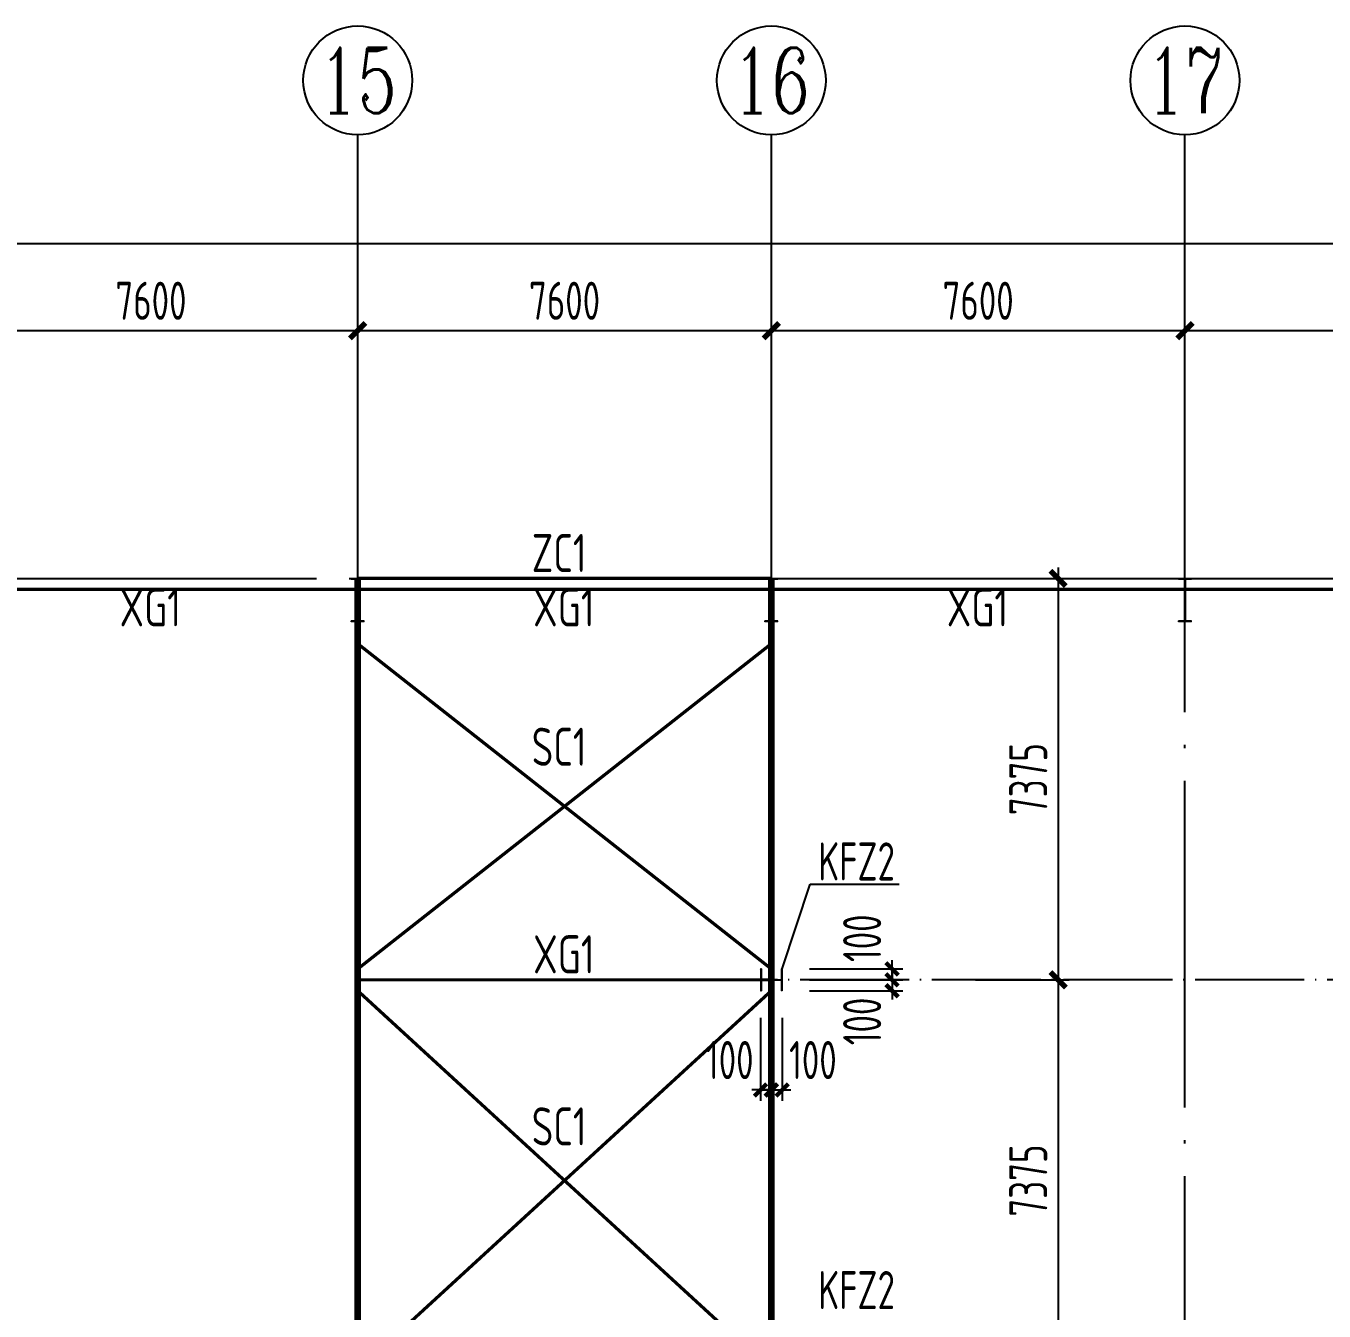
# Model space of a CAD drawing. Extents: x -3102990 to -851544, y -5293060 to -2540151.
# Drawn here: x -1956785 to -1944859, y -2644542 to -2632736 of the extents above; entities that cross this region are included whole.
import ezdxf
from ezdxf.enums import TextEntityAlignment as Align

# ---------------------------------------------------------------- set-up
doc = ezdxf.new("R2010")
doc.units = 0
doc.header["$LTSCALE"] = 1000
doc.header["$PDMODE"] = 1
for name, pattern in [('2', [16, 12.5, -1.5, 0.5, -1.5]), ('DASH', [0.35, 0.25, -0.1]), ('DOTE', [2.42, 2, -0.2, 0.02, -0.2])]:
    doc.linetypes.add(name, pattern=pattern)
doc.layers.get('0').update_dxf_attribs({"linetype": 'CONTINUOUS'})
doc.layers.get('Defpoints').update_dxf_attribs({"linetype": 'CONTINUOUS'})
for name, color, linetype in [('AXIS', 253, 'DOTE'), ('COLU', 7, 'CONTINUOUS'), ('DIM', 3, 'CONTINUOUS'), ('NUM', 7, 'CONTINUOUS'), ('REIN', 1, 'CONTINUOUS'), ('TEXT', 7, 'CONTINUOUS')]:
    doc.layers.add(name, color=color, linetype=linetype)
doc.styles.add('TSSD_Axis', font='Complex.shx', dxfattribs={"width": 0.7, "bigfont": 'hztxt.shx'})
doc.styles.add('TSSD_Dimension', font='tssdeng.shx', dxfattribs={"width": 0.7, "bigfont": 'Hztxt.shx'})
doc.styles.add('TSSD_Rein', font='Tssdeng.shx', dxfattribs={"width": 0.75, "bigfont": 'hztxt.shx'})
doc.dimstyles.new('TSSD_100_100$0', dxfattribs={"dimtxt": 350, "dimasz": 80, "dimexe": 100, "dimexo": 250, "dimgap": 100, "dimtad": 1, "dimdec": 0, "dimzin": 0, "dimdsep": 46, "dimtxsty": 'TSSD_Dimension', "dimblk": 'ARCHTICK', "dimcen": 0, "dimdle": 100, "dimclrd": 3, "dimclre": 3, "dimclrt": 7, "dimadec": 0, "dimazin": 0, "dimtfac": 1, "dimtdec": 0, "dimtix": 1, "dimtmove": 2, "dimatfit": 3, "dimldrblk": 'ARCHTICK', "dimfxl": 100, "dimtolj": 1, "dimtzin": 0, "dimarcsym": 0})
doc.dimstyles.new('TSSD_200_100', dxfattribs={"dimtxt": 350, "dimasz": 100, "dimexe": 100, "dimexo": 250, "dimgap": 100, "dimtad": 1, "dimdec": 0, "dimlfac": 2, "dimzin": 0, "dimdsep": 46, "dimtxsty": 'TSSD_Dimension', "dimblk": 'ARCHTICK', "dimcen": 0, "dimdle": 100, "dimclrt": 7, "dimadec": 0, "dimazin": 0, "dimtfac": 1, "dimtdec": 0, "dimtix": 1, "dimtmove": 2, "dimatfit": 3, "dimfxl": 1, "dimtolj": 1, "dimtzin": 0, "dimarcsym": 0})

# ---------------------------------------------------------------- blocks, each defined once
blk = doc.blocks.new('ts_axno')
at = {"color": 0, "linetype": 'ByBlock', "lineweight": -2}
blk.add_circle((0, 0), 0.5, dxfattribs=at)
at = {"color": 0, "linetype": 'ByBlock', "lineweight": -2, "style": 'TSSD_Axis', "width": 0.7}
blk.add_attdef('A', text='', height=0.6, dxfattribs=at).set_placement((0, 0), align=Align.MIDDLE_CENTER)
blk = doc.blocks.new('_ArchTick')
at = {"color": 0, "const_width": 0.5}
blk.add_lwpolyline([(-0.71, -0.71), (0.71, 0.71)], dxfattribs=at)
blk = doc.blocks.new('*D1451')
at = {"layer": 'Defpoints', "color": 0, "ltscale": 1.5}
for p in [(-1946137, -2635536), (-1946137, -2636811), (-1942337, -2636811)]:
    blk.add_point(p, dxfattribs=at)
at = {"layer": 'DIM', "color": 0, "lineweight": -2, "ltscale": 1.5}
for p, q in [((-1942237, -2635536), (-1946237, -2635536)), ((-1946137, -2636561), (-1946137, -2635436)), ((-1942337, -2636561), (-1942337, -2635436))]:
    blk.add_line(p, q, dxfattribs=at)
at = {"layer": 'DIM', "color": 0, "lineweight": -2, "ltscale": 1.5, "xscale": 100, "yscale": 100, "zscale": 100, "rotation": 180}
blk.add_blockref('_ArchTick', (-1946137, -2635536), dxfattribs=at)
at = {"layer": 'DIM', "color": 0, "lineweight": -2, "ltscale": 1.5, "xscale": 100, "yscale": 100, "zscale": 100}
blk.add_blockref('_ArchTick', (-1942337, -2635536), dxfattribs=at)
at = {"layer": 'DIM', "color": 7, "ltscale": 1.5, "insert": (-1944237, -2635261), "char_height": 350, "attachment_point": 5, "style": 'TSSD_Dimension'}
blk.add_mtext('\\A1;7600', dxfattribs=at)
blk = doc.blocks.new('*D1452')
at = {"layer": 'Defpoints', "color": 0, "ltscale": 1.5}
for p in [(-1949937, -2635536), (-1949937, -2636811), (-1946137, -2636811)]:
    blk.add_point(p, dxfattribs=at)
at = {"layer": 'DIM', "color": 0, "lineweight": -2, "ltscale": 1.5}
for p, q in [((-1946037, -2635536), (-1950037, -2635536)), ((-1949937, -2636561), (-1949937, -2635436)), ((-1946137, -2636561), (-1946137, -2635436))]:
    blk.add_line(p, q, dxfattribs=at)
at = {"layer": 'DIM', "color": 0, "lineweight": -2, "ltscale": 1.5, "xscale": 100, "yscale": 100, "zscale": 100, "rotation": 180}
blk.add_blockref('_ArchTick', (-1949937, -2635536), dxfattribs=at)
at = {"layer": 'DIM', "color": 0, "lineweight": -2, "ltscale": 1.5, "xscale": 100, "yscale": 100, "zscale": 100}
blk.add_blockref('_ArchTick', (-1946137, -2635536), dxfattribs=at)
at = {"layer": 'DIM', "color": 7, "ltscale": 1.5, "insert": (-1948037, -2635261), "char_height": 350, "attachment_point": 5, "style": 'TSSD_Dimension'}
blk.add_mtext('\\A1;7600', dxfattribs=at)
blk = doc.blocks.new('*D1453')
at = {"layer": 'Defpoints', "color": 0, "ltscale": 1.5}
for p in [(-1953737, -2635536), (-1953737, -2636811), (-1949937, -2636811)]:
    blk.add_point(p, dxfattribs=at)
at = {"layer": 'DIM', "color": 0, "lineweight": -2, "ltscale": 1.5}
for p, q in [((-1949837, -2635536), (-1953837, -2635536)), ((-1953737, -2636561), (-1953737, -2635436)), ((-1949937, -2636561), (-1949937, -2635436))]:
    blk.add_line(p, q, dxfattribs=at)
at = {"layer": 'DIM', "color": 0, "lineweight": -2, "ltscale": 1.5, "xscale": 100, "yscale": 100, "zscale": 100, "rotation": 180}
blk.add_blockref('_ArchTick', (-1953737, -2635536), dxfattribs=at)
at = {"layer": 'DIM', "color": 0, "lineweight": -2, "ltscale": 1.5, "xscale": 100, "yscale": 100, "zscale": 100}
blk.add_blockref('_ArchTick', (-1949937, -2635536), dxfattribs=at)
at = {"layer": 'DIM', "color": 7, "ltscale": 1.5, "insert": (-1951837, -2635261), "char_height": 350, "attachment_point": 5, "style": 'TSSD_Dimension'}
blk.add_mtext('\\A1;7600', dxfattribs=at)
blk = doc.blocks.new('*D1454')
at = {"layer": 'Defpoints', "color": 0, "ltscale": 1.5}
for p in [(-1957537, -2635536), (-1957537, -2636811), (-1953737, -2636811)]:
    blk.add_point(p, dxfattribs=at)
at = {"layer": 'DIM', "color": 0, "lineweight": -2, "ltscale": 1.5}
for p, q in [((-1953637, -2635536), (-1957637, -2635536)), ((-1957537, -2636561), (-1957537, -2635436)), ((-1953737, -2636561), (-1953737, -2635436))]:
    blk.add_line(p, q, dxfattribs=at)
at = {"layer": 'DIM', "color": 0, "lineweight": -2, "ltscale": 1.5, "xscale": 100, "yscale": 100, "zscale": 100, "rotation": 180}
blk.add_blockref('_ArchTick', (-1957537, -2635536), dxfattribs=at)
at = {"layer": 'DIM', "color": 0, "lineweight": -2, "ltscale": 1.5, "xscale": 100, "yscale": 100, "zscale": 100}
blk.add_blockref('_ArchTick', (-1953737, -2635536), dxfattribs=at)
at = {"layer": 'DIM', "color": 7, "ltscale": 1.5, "insert": (-1955637, -2635261), "char_height": 350, "attachment_point": 5, "style": 'TSSD_Dimension'}
blk.add_mtext('\\A1;7600', dxfattribs=at)
blk = doc.blocks.new('*D1468')
at = {"layer": 'Defpoints', "color": 0, "ltscale": 1.5}
for p in [(-1930937, -2634736), (-2006937, -2636811), (-1930937, -2636811)]:
    blk.add_point(p, dxfattribs=at)
at = {"layer": 'DIM', "color": 0, "lineweight": -2, "ltscale": 1.5}
for p, q in [((-2006937, -2636561), (-2006937, -2634636)), ((-1930937, -2636561), (-1930937, -2634636)), ((-2007037, -2634736), (-1930837, -2634736))]:
    blk.add_line(p, q, dxfattribs=at)
at = {"layer": 'DIM', "color": 0, "lineweight": -2, "ltscale": 1.5, "xscale": 100, "yscale": 100, "zscale": 100, "rotation": 180}
blk.add_blockref('_ArchTick', (-2006937, -2634736), dxfattribs=at)
at = {"layer": 'DIM', "color": 0, "lineweight": -2, "ltscale": 1.5, "xscale": 100, "yscale": 100, "zscale": 100}
blk.add_blockref('_ArchTick', (-1930937, -2634736), dxfattribs=at)
at = {"layer": 'DIM', "color": 7, "ltscale": 1.5, "insert": (-1968937, -2634461), "char_height": 350, "attachment_point": 5, "style": 'TSSD_Dimension'}
blk.add_mtext('\\A1;152000', dxfattribs=at)
blk = doc.blocks.new('*D1547')
at = {"layer": 'Defpoints', "color": 0, "ltscale": 1.5}
for p in [(-1950037, -2641599), (-1949937, -2641599), (-1949937, -2642511)]:
    blk.add_point(p, dxfattribs=at)
at = {"layer": 'DIM', "color": 3, "lineweight": -2, "ltscale": 1.5}
for p, q in [((-1950037, -2641849), (-1950037, -2642611)), ((-1949937, -2641849), (-1949937, -2642611)), ((-1950037, -2642511), (-1950117, -2642511)), ((-1950037, -2642511), (-1949937, -2642511)), ((-1949937, -2642511), (-1949857, -2642511))]:
    blk.add_line(p, q, dxfattribs=at)
at = {"layer": 'DIM', "color": 3, "lineweight": -2, "ltscale": 1.5, "xscale": 80, "yscale": 80, "zscale": 80}
blk.add_blockref('_ArchTick', (-1950037, -2642511), dxfattribs=at)
at = {"layer": 'DIM', "color": 3, "lineweight": -2, "ltscale": 1.5, "xscale": 80, "yscale": 80, "zscale": 80, "rotation": 180}
blk.add_blockref('_ArchTick', (-1949937, -2642511), dxfattribs=at)
at = {"layer": 'DIM', "color": 7, "ltscale": 1.5, "insert": (-1950319, -2642236), "char_height": 350, "attachment_point": 5, "style": 'TSSD_Dimension'}
blk.add_mtext('\\A1;100', dxfattribs=at)
blk = doc.blocks.new('*D1548')
at = {"layer": 'Defpoints', "color": 0, "ltscale": 1.5}
for p in [(-1949937, -2641599), (-1949837, -2641599), (-1949837, -2642511)]:
    blk.add_point(p, dxfattribs=at)
at = {"layer": 'DIM', "color": 3, "lineweight": -2, "ltscale": 1.5}
for p, q in [((-1949937, -2641849), (-1949937, -2642611)), ((-1949837, -2641849), (-1949837, -2642611)), ((-1949937, -2642511), (-1950017, -2642511)), ((-1949937, -2642511), (-1949837, -2642511)), ((-1949837, -2642511), (-1949757, -2642511))]:
    blk.add_line(p, q, dxfattribs=at)
at = {"layer": 'DIM', "color": 3, "lineweight": -2, "ltscale": 1.5, "xscale": 80, "yscale": 80, "zscale": 80}
blk.add_blockref('_ArchTick', (-1949937, -2642511), dxfattribs=at)
at = {"layer": 'DIM', "color": 3, "lineweight": -2, "ltscale": 1.5, "xscale": 80, "yscale": 80, "zscale": 80, "rotation": 180}
blk.add_blockref('_ArchTick', (-1949837, -2642511), dxfattribs=at)
at = {"layer": 'DIM', "color": 7, "ltscale": 1.5, "insert": (-1949555, -2642236), "char_height": 350, "attachment_point": 5, "style": 'TSSD_Dimension'}
blk.add_mtext('\\A1;100', dxfattribs=at)
blk = doc.blocks.new('*D1549')
at = {"layer": 'Defpoints', "color": 0, "ltscale": 1.5}
for p in [(-1949837, -2641399), (-1949837, -2641499), (-1948828, -2641499)]:
    blk.add_point(p, dxfattribs=at)
at = {"layer": 'DIM', "color": 3, "lineweight": -2, "ltscale": 1.5}
for p, q in [((-1948828, -2641399), (-1948828, -2641319)), ((-1949587, -2641399), (-1948728, -2641399)), ((-1949587, -2641499), (-1948728, -2641499)), ((-1948828, -2641399), (-1948828, -2641499)), ((-1948828, -2641499), (-1948828, -2641579))]:
    blk.add_line(p, q, dxfattribs=at)
at = {"layer": 'DIM', "color": 3, "lineweight": -2, "ltscale": 1.5, "xscale": 80, "yscale": 80, "zscale": 80}
for p, rotation in [((-1948828, -2641399), 270), ((-1948828, -2641499), 90)]:
    blk.add_blockref('_ArchTick', p, dxfattribs=dict(at, rotation=rotation))
at = {"layer": 'DIM', "color": 7, "ltscale": 1.5, "insert": (-1949103, -2641117), "char_height": 350, "attachment_point": 5, "rotation": 90, "style": 'TSSD_Dimension'}
blk.add_mtext('\\A1;100', dxfattribs=at)
blk = doc.blocks.new('*D1550')
at = {"layer": 'Defpoints', "color": 0, "ltscale": 1.5}
for p in [(-1949837, -2641499), (-1949837, -2641599), (-1948828, -2641599)]:
    blk.add_point(p, dxfattribs=at)
at = {"layer": 'DIM', "color": 3, "lineweight": -2, "ltscale": 1.5}
for p, q in [((-1949587, -2641499), (-1948728, -2641499)), ((-1948828, -2641499), (-1948828, -2641419)), ((-1948828, -2641499), (-1948828, -2641599)), ((-1949587, -2641599), (-1948728, -2641599)), ((-1948828, -2641599), (-1948828, -2641679))]:
    blk.add_line(p, q, dxfattribs=at)
at = {"layer": 'DIM', "color": 3, "lineweight": -2, "ltscale": 1.5, "xscale": 80, "yscale": 80, "zscale": 80}
for p, rotation in [((-1948828, -2641499), 270), ((-1948828, -2641599), 90)]:
    blk.add_blockref('_ArchTick', p, dxfattribs=dict(at, rotation=rotation))
at = {"layer": 'DIM', "color": 7, "ltscale": 1.5, "insert": (-1949103, -2641881), "char_height": 350, "attachment_point": 5, "rotation": 90, "style": 'TSSD_Dimension'}
blk.add_mtext('\\A1;100', dxfattribs=at)
blk = doc.blocks.new('*D1571')
at = {"layer": 'Defpoints', "color": 0, "ltscale": 1.5}
for p in [(-1948312, -2637811), (-1948312, -2641499), (-1947302, -2641499)]:
    blk.add_point(p, dxfattribs=at)
at = {"layer": 'DIM', "color": 0, "lineweight": -2, "ltscale": 1.5}
for p, q in [((-1948062, -2637811), (-1947202, -2637811)), ((-1947302, -2637711), (-1947302, -2641599)), ((-1948062, -2641499), (-1947202, -2641499))]:
    blk.add_line(p, q, dxfattribs=at)
at = {"layer": 'DIM', "color": 0, "lineweight": -2, "ltscale": 1.5, "xscale": 100, "yscale": 100, "zscale": 100}
for p, rotation in [((-1947302, -2637811), 90), ((-1947302, -2641499), 270)]:
    blk.add_blockref('_ArchTick', p, dxfattribs=dict(at, rotation=rotation))
at = {"layer": 'DIM', "color": 7, "ltscale": 1.5, "insert": (-1947577, -2639655), "char_height": 350, "attachment_point": 5, "rotation": 90, "style": 'TSSD_Dimension'}
blk.add_mtext('\\A1;7375', dxfattribs=at)
blk = doc.blocks.new('*D1572')
at = {"layer": 'Defpoints', "color": 0, "ltscale": 1.5}
for p in [(-1948312, -2641499), (-1948312, -2645186), (-1947302, -2645186)]:
    blk.add_point(p, dxfattribs=at)
at = {"layer": 'DIM', "color": 0, "lineweight": -2, "ltscale": 1.5}
for p, q in [((-1948062, -2641499), (-1947202, -2641499)), ((-1947302, -2641399), (-1947302, -2645286)), ((-1948062, -2645186), (-1947202, -2645186))]:
    blk.add_line(p, q, dxfattribs=at)
at = {"layer": 'DIM', "color": 0, "lineweight": -2, "ltscale": 1.5, "xscale": 100, "yscale": 100, "zscale": 100}
for p, rotation in [((-1947302, -2641499), 90), ((-1947302, -2645186), 270)]:
    blk.add_blockref('_ArchTick', p, dxfattribs=dict(at, rotation=rotation))
at = {"layer": 'DIM', "color": 7, "ltscale": 1.5, "insert": (-1947577, -2643343), "char_height": 350, "attachment_point": 5, "rotation": 90, "style": 'TSSD_Dimension'}
blk.add_mtext('\\A1;7375', dxfattribs=at)

msp = doc.modelspace()

# ---------------------------------------------------------------- hatches: boundary and pattern name
at = {"layer": 'COLU', "lineweight": 5}
h = msp.add_hatch(dxfattribs=at)
h.set_pattern_fill('ANSI31', color=256, style=0)
h.set_pattern_definition([(45, (-18088.7138, 3716.5324), (-2.2450640303, 2.2450640303), [])])
h.paths.add_polyline_path([(-1950037.16, -2641598.97), (-1950028.16, -2641598.97), (-1950028.16, -2641398.97), (-1950037.16, -2641398.97)])
h.paths.add_polyline_path([(-1949837.16, -2641398.97), (-1949846.16, -2641398.97), (-1949846.16, -2641598.97), (-1949837.16, -2641598.97)])
edge = h.paths.add_edge_path()
edge.add_line((-1950028.16, -2641502.97), (-1949846.16, -2641502.97))
edge.add_line((-1950028.16, -2641494.97), (-1949846.16, -2641494.97))

# ---------------------------------------------------------------- linework, layer by layer
at = {"layer": 'AXIS', "ltscale": 1.5}
for p, q in [((-1953737.16, -2653561.47), (-1953737.16, -2636811.47)), ((-1949937.16, -2653561.47), (-1949937.16, -2636811.47)), ((-1946137.16, -2653561.47), (-1946137.16, -2636811.47)), ((-2007937.16, -2637811.47), (-1929937.16, -2637811.47))]:
    msp.add_line(p, q, dxfattribs=at)
at = {"layer": 'AXIS', "ltscale": 0.5}
msp.add_line((-1941411.98, -2641498.97), (-1950862.33, -2641498.97), dxfattribs=at)
at = {"layer": 'COLU', "lineweight": 5}
for p, q in [((-1953677.16, -2637811.47), (-1953797.16, -2637811.47)), ((-1953797.16, -2637811.47), (-1953797.16, -2637820.47)), ((-1953677.16, -2637820.47), (-1953677.16, -2637811.47)), ((-1949877.16, -2637811.47), (-1949997.16, -2637811.47)), ((-1949997.16, -2637811.47), (-1949997.16, -2637820.47)), ((-1949877.16, -2637820.47), (-1949877.16, -2637811.47)), ((-1946077.16, -2637811.47), (-1946197.16, -2637811.47)), ((-1946197.16, -2637811.47), (-1946197.16, -2637820.47)), ((-1946077.16, -2637820.47), (-1946077.16, -2637811.47)), ((-1953677.16, -2637820.47), (-1953797.16, -2637820.47)), ((-1953741.16, -2637820.47), (-1953741.16, -2638202.47)), ((-1953733.16, -2637820.47), (-1953733.16, -2638202.47)), ((-1949877.16, -2637820.47), (-1949997.16, -2637820.47)), ((-1949941.16, -2637820.47), (-1949941.16, -2638202.47)), ((-1949933.16, -2637820.47), (-1949933.16, -2638202.47)), ((-1946077.16, -2637820.47), (-1946197.16, -2637820.47)), ((-1946141.16, -2637820.47), (-1946141.16, -2638202.47)), ((-1946133.16, -2637820.47), (-1946133.16, -2638202.47)), ((-1953677.16, -2638202.47), (-1953797.16, -2638202.47)), ((-1953797.16, -2638211.47), (-1953797.16, -2638202.47)), ((-1953677.16, -2638211.47), (-1953797.16, -2638211.47)), ((-1953677.16, -2638211.47), (-1953677.16, -2638202.47)), ((-1949877.16, -2638202.47), (-1949997.16, -2638202.47)), ((-1949997.16, -2638211.47), (-1949997.16, -2638202.47)), ((-1949877.16, -2638211.47), (-1949997.16, -2638211.47)), ((-1949877.16, -2638211.47), (-1949877.16, -2638202.47)), ((-1946077.16, -2638202.47), (-1946197.16, -2638202.47)), ((-1946197.16, -2638211.47), (-1946197.16, -2638202.47)), ((-1946077.16, -2638211.47), (-1946197.16, -2638211.47)), ((-1946077.16, -2638211.47), (-1946077.16, -2638202.47)), ((-1950037.16, -2641398.97), (-1950037.16, -2641598.97)), ((-1950028.16, -2641398.97), (-1950037.16, -2641398.97)), ((-1950028.16, -2641398.97), (-1950028.16, -2641598.97)), ((-1950028.16, -2641494.97), (-1949846.16, -2641494.97)), ((-1950028.16, -2641502.97), (-1949846.16, -2641502.97)), ((-1949846.16, -2641398.97), (-1949846.16, -2641598.97)), ((-1949837.16, -2641398.97), (-1949846.16, -2641398.97)), ((-1949837.16, -2641398.97), (-1949837.16, -2641598.97)), ((-1950037.16, -2641598.97), (-1950028.16, -2641598.97)), ((-1949837.16, -2641598.97), (-1949846.16, -2641598.97))]:
    msp.add_line(p, q, dxfattribs=at)
at = {"layer": 'COLU', "color": 4, "ltscale": 1.5}
msp.add_lwpolyline([(-1949937.16, -2637811.47), (-1942337.16, -2637811.47), (-1942337.16, -2652561.47), (-1949937.16, -2652561.47)], close=True, dxfattribs=at)
at = {"layer": 'NUM', "ltscale": 1.5}
for p, q in [((-1953737.16, -2636811.47), (-1953737.16, -2633736.47)), ((-1949937.16, -2636811.47), (-1949937.16, -2633736.47)), ((-1946137.16, -2636811.47), (-1946137.16, -2633736.47))]:
    msp.add_line(p, q, dxfattribs=at)
at = {"layer": 'NUM'}
for p, q in [((-1949837.16, -2641398.97), (-1949580.84, -2640621.52)), ((-1949580.84, -2640621.52), (-1948762.77, -2640621.52))]:
    msp.add_line(p, q, dxfattribs=at)
at = {"layer": 'REIN', "color": 4, "linetype": '2', "ltscale": 0.1, "const_width": 60}
for points in [[(-1953737.16, -2637811.47), (-1953737.16, -2652561.47)], [(-1949937.16, -2637811.47), (-1949937.16, -2652561.47)]]:
    msp.add_lwpolyline(points, dxfattribs=at)
at = {"layer": 'REIN', "color": 2, "linetype": 'DASH', "ltscale": 2, "const_width": 30}
msp.add_lwpolyline([(-1953737.16, -2637811.47), (-1949937.16, -2637811.47)], dxfattribs=at)
at = {"layer": 'REIN', "color": 4, "const_width": 30}
for points in [[(-2006877.16, -2637911.47), (-1930997.16, -2637911.47)], [(-1953737.16, -2641498.97), (-1949937.16, -2641498.97)]]:
    msp.add_lwpolyline(points, dxfattribs=at)
at = {"layer": 'REIN', "color": 6, "const_width": 30}
for points in [[(-1953737.16, -2638411.47), (-1949937.16, -2641398.97)], [(-1949937.16, -2638411.47), (-1953737.16, -2641398.97)], [(-1953737.16, -2641598.97), (-1949937.16, -2645086.47)], [(-1949937.16, -2641598.97), (-1953737.16, -2645086.47)]]:
    msp.add_lwpolyline(points, dxfattribs=at)

# ---------------------------------------------------------------- block references
at = {"layer": 'NUM'}
ref = msp.add_blockref('ts_axno', (-1953737.16, -2633236.47), dxfattribs=dict(at, xscale=1000, yscale=1000, zscale=1000))
ref.add_attrib('15', '15', dxfattribs={"height": 600, "style": 'TSSD_Axis', "width": 0.7}).set_placement((-1953737.16, -2633236.47), align=Align.MIDDLE_CENTER)
ref = msp.add_blockref('ts_axno', (-1949937.16, -2633236.47), dxfattribs=dict(at, xscale=1000, yscale=1000, zscale=1000))
ref.add_attrib('16', '16', dxfattribs={"height": 600, "style": 'TSSD_Axis', "width": 0.7}).set_placement((-1949937.16, -2633236.47), align=Align.MIDDLE_CENTER)
ref = msp.add_blockref('ts_axno', (-1946137.16, -2633236.47), dxfattribs=dict(at, xscale=1000, yscale=1000, zscale=1000))
ref.add_attrib('17', '17', dxfattribs={"height": 600, "style": 'TSSD_Axis', "width": 0.7}).set_placement((-1946137.16, -2633236.47), align=Align.MIDDLE_CENTER)

# ---------------------------------------------------------------- texts
at = {"layer": 'TEXT', "ltscale": 1.5, "style": 'TSSD_Rein', "width": 0.75}
for s, p in [('ZC1', (-1952138.4, -2637753.33)), ('XG1', (-1955925.55, -2638252.2)), ('XG1', (-1952125.55, -2638252.2)), ('XG1', (-1948325.55, -2638252.2)), ('SC1', (-1952138.4, -2639532.81)), ('XG1', (-1952125.55, -2641439.7)), ('SC1', (-1952138.4, -2643020.31))]:
    msp.add_text(s, height=350, dxfattribs=at).set_placement(p)
at = {"layer": 'TEXT', "style": 'TSSD_Rein', "width": 0.7}
for p in [(-1949506.66, -2640586.51), (-1949506.66, -2644524.01)]:
    msp.add_text('KFZ2', height=350, dxfattribs=at).set_placement(p)

# ---------------------------------------------------------------- dimensions: what is measured, and where the dimension line sits
at = {"layer": 'DIM', "ltscale": 1.5}
for base, p1, p2, picture, middle in [((-1930937.16, -2634736.47), (-2006937.16, -2636811.47), (-1930937.16, -2636811.47), '*D1468', (-1968937.16, -2634461.47)), ((-1957537.16, -2635536.47), (-1953737.16, -2636811.47), (-1957537.16, -2636811.47), '*D1454', (-1955637.16, -2635261.47)), ((-1953737.16, -2635536.47), (-1949937.16, -2636811.47), (-1953737.16, -2636811.47), '*D1453', (-1951837.16, -2635261.47)), ((-1949937.16, -2635536.47), (-1946137.16, -2636811.47), (-1949937.16, -2636811.47), '*D1452', (-1948037.16, -2635261.47)), ((-1946137.16, -2635536.47), (-1942337.16, -2636811.47), (-1946137.16, -2636811.47), '*D1451', (-1944237.16, -2635261.47))]:
    dim = msp.add_linear_dim(base=base, p1=p1, p2=p2, dimstyle='TSSD_200_100', dxfattribs=at)
    dim.commit()
    dim.dimension.update_dxf_attribs({"geometry": picture, "text_midpoint": middle})
for base, p1, p2, picture, middle in [((-1947302.11, -2641498.97), (-1948311.77, -2637811.47), (-1948311.77, -2641498.97), '*D1571', (-1947577.11, -2639655.22)), ((-1947302.11, -2645186.47), (-1948311.77, -2641498.97), (-1948311.77, -2645186.47), '*D1572', (-1947577.11, -2643342.72))]:
    dim = msp.add_linear_dim(base=base, p1=p1, p2=p2, angle=90, dimstyle='TSSD_200_100', dxfattribs=at)
    dim.commit()
    dim.dimension.update_dxf_attribs({"geometry": picture, "text_midpoint": middle})
for base, p1, p2, picture, middle in [((-1948828.34, -2641498.97), (-1949837.16, -2641398.97), (-1949837.16, -2641498.97), '*D1549', (-1949103.34, -2641116.72)), ((-1948828.34, -2641598.97), (-1949837.16, -2641498.97), (-1949837.16, -2641598.97), '*D1550', (-1949103.34, -2641881.21))]:
    dim = msp.add_linear_dim(base=base, p1=p1, p2=p2, angle=90, dimstyle='TSSD_100_100$0', dxfattribs=at)
    dim.commit()
    dim.dimension.update_dxf_attribs({"geometry": picture, "text_midpoint": middle, "dimtype": 160})
for base, p1, p2, picture, middle in [((-1949937.16, -2642511.02), (-1950037.16, -2641598.97), (-1949937.16, -2641598.97), '*D1547', (-1950319.4, -2642236.02)), ((-1949837.16, -2642511.02), (-1949937.16, -2641598.97), (-1949837.16, -2641598.97), '*D1548', (-1949554.91, -2642236.02))]:
    dim = msp.add_linear_dim(base=base, p1=p1, p2=p2, dimstyle='TSSD_100_100$0', dxfattribs=at)
    dim.commit()
    dim.dimension.update_dxf_attribs({"geometry": picture, "text_midpoint": middle, "dimtype": 160})

doc.saveas('drawing.dxf')
